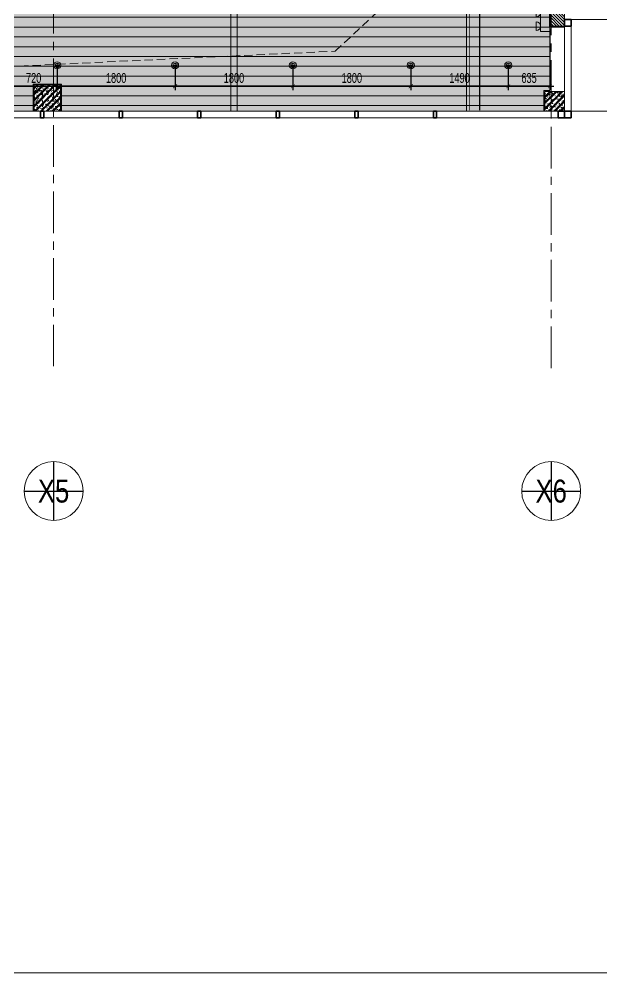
# Model space of a CAD drawing. Header units: millimetres. Extents: x -343543 to 400519, y -115663 to 104219.
# Drawn here: x -239582 to -230679, y -63156 to -48594 of the extents above; entities that cross this region are included whole.
import ezdxf
from ezdxf.enums import TextEntityAlignment as Align
from ezdxf.xclip import XClip

# ---------------------------------------------------------------- set-up
doc = ezdxf.new("R2010")
doc.units = ezdxf.units.MM
doc.header["$XCLIPFRAME"] = 0
for name, pattern in [("$0$02'TUONG Xay$0$HIDDEN", [0.375, 0.25, -0.125]), ('HIDDEN2', [0.1875, 0.125, -0.0625]), ('XREF MAT BANG TUONG XAY$0$01.Xref _MB T2-Mai$0$$0$HIDDEN', [9.525, 6.35, -3.175]), ('XREF MAT BANG TUONG XAY$0$CENTER', [50.8, 31.75, -6.35, 6.35, -6.35])]:
    doc.linetypes.add(name, pattern=pattern)
doc.layers.get('0').update_dxf_attribs({"color": 231, "lineweight": 0})
doc.layers.get('DefPoints').update_dxf_attribs({"color": 191})
for name, color, linetype, lineweight in [('A-CLNG', 157, 'Continuous', 25), ('A-PATT', 252, 'Continuous', 9), ('A-SYMBOLS', 10, 'Continuous', 13), ('E-Emergency', 1, 'EME', 5), ('E-EX', 3, 'Continuous', 25), ('fix lighting', 2, 'Continuous', 5), ('SME-E-LTG-DIM', 55, 'Continuous', 18), ('SME-MEP-XREF-ARCH', 8, 'Continuous', 5), ('XREF MAT BANG TUONG XAY$0$00.xref_IKIGAI_Truc$0$A-SYMBOLS', 8, 'Continuous', 13), ('XREF MAT BANG TUONG XAY$0$01.Xref _MB T2-Mai$0$$0$A-DOOR', 8, 'Continuous', 9), ('XREF MAT BANG TUONG XAY$0$01.Xref _MB T2-Mai$0$$0$A-FNSH', 8, 'Continuous', 9), ('XREF MAT BANG TUONG XAY$0$01.Xref _MB T2-Mai$0$$0$A-HIDD', 8, 'XREF MAT BANG TUONG XAY$0$01.Xref _MB T2-Mai$0$$0$HIDDEN', 9), ('XREF MAT BANG TUONG XAY$0$01.Xref _MB T2-Mai$0$$0$A-WALL', 8, 'Continuous', 35), ('XREF MAT BANG TUONG XAY$0$A-GRID', 8, 'XREF MAT BANG TUONG XAY$0$CENTER', 15), ('XREF MAT BANG TUONG XAY$0$A-WALL-INT', 8, 'Continuous', 9), ('XREF MAT BANG TUONG XAY$0$xref_IKIGAI_Cot$0$A-FNSH', 8, 'Continuous', 9), ('XREF MAT BANG TUONG XAY$0$xref_IKIGAI_Cot$0$A-PATT', 8, 'Continuous', 5)]:
    doc.layers.add(name, color=color, linetype=linetype, lineweight=lineweight)
for name, color, linetype in [('XREF MAT BANG TUONG XAY$0$A-FNSH', 8, 'Continuous'), ('XREF MAT BANG TUONG XAY$0$A-FURN', 8, 'Continuous'), ('XREF MAT BANG TUONG XAY$0$A-PATT', 8, 'Continuous')]:
    doc.layers.add(name, color=color, linetype=linetype)
doc.styles.add('ROMANSssss', font='vntimeh.shx', dxfattribs={"width": 0.7})
doc.styles.add('SM-DIMTEXT', font='SME.shx', dxfattribs={"width": 0.7})
doc.styles.add('XREF MAT BANG TUONG XAY$0$00.xref_IKIGAI_Truc$0$VTK_Arial_3.5 mm', font='arial.ttf', dxfattribs={"width": 0.8, "height": 3.5})
doc.linetypes.add('EME', pattern='A,2463.214661,-165.6529,["E",ROMANSssss,S=300,R=360,X=0,Y=-153.361507],-321.423057,2528.257516', length=5478.548134)
doc.dimstyles.new('SDIM-100', dxfattribs={"dimscale": 100, "dimtxt": 2, "dimasz": 0.6, "dimexe": 0.6, "dimexo": 0.2, "dimgap": 0.5, "dimtad": 1, "dimdec": 0, "dimzin": 12, "dimtxsty": 'SM-DIMTEXT', "dimblk": 'ARCHTICK', "dimblk1": 'ARCHTICK', "dimblk2": 'ARCHTICK', "dimcen": 0.12, "dimdle": 0.6, "dimclrd": 7, "dimclre": 8, "dimadec": 0, "dimazin": 3, "dimtfac": 2, "dimtix": 1, "dimtmove": 1, "dimatfit": 3, "dimfxl": 1, "dimtzin": 0, "dimarcsym": 1})

# ---------------------------------------------------------------- blocks, each defined once
blk = doc.blocks.new('*U131')
at = {"color": 8}
blk.add_circle((0, 0), 4.5, dxfattribs=at)
at = {"layer": 'DefPoints', "color": 8}
for p, q in [((0, 4.5), (0, -4.5)), ((-4.5, 0), (4.5, 0))]:
    blk.add_line(p, q, dxfattribs=at)
at = {"color": 8, "style": 'XREF MAT BANG TUONG XAY$0$00.xref_IKIGAI_Truc$0$VTK_Arial_3.5 mm', "width": 0.8}
blk.add_attdef('X12', text='', height=3.5, dxfattribs=at).set_placement((0, 0), align=Align.MIDDLE_CENTER)
blk = doc.blocks.new('XREF MAT BANG TUONG XAY$0$xref_IKIGAI_Cot')
at = {"layer": 'XREF MAT BANG TUONG XAY$0$xref_IKIGAI_Cot$0$A-PATT'}
h = blk.add_hatch(dxfattribs=at)
h.set_pattern_fill('BT-01', color=8, scale=15, pattern_type=2)
h.set_pattern_definition([(50, (180, 180), (107.58903, -9.41282), [11.25, -123.75]), (355, (180, 180), (-20.8127, 112.82882), [9, -99]), (100.4514, (188.97, 179.22), (86.7764, 103.41593), [9.56103, -105.17132]), (46.1842, (180, 210), (160.08616, -24.82785), [16.875, -185.625]), (96.6356, (193.34, 207.93), (140.1994, 146.1177), [14.34154, -157.75695]), (351.1842, (180, 210), (140.1993, 146.1178), [13.5, -148.5]), (21, (195, 202.5), (89.53606, -60.39283), [11.25, -123.75]), (326, (195, 202.5), (36.4973, 108.7725), [9, -99]), (71.4514, (202.46, 197.47), (126.0334, 48.37957), [9.56103, -105.17132]), (37.5, (180, 180), (1.823978, 49.934078), [0, -97.8, 0, -100.5, 0, -99.375]), (7.5, (180, 180), (39.46043, 59.161757), [0, -57.3, 0, -95.55, 0, -37.875]), (327.5, (146.55, 180), (80.073365, -3.38323), [0, -37.5, 0, -117, 0, -155.25]), (317.5, (131.55, 180), (87.477925, 15.01575), [0, -48.75, 0, -77.7, 0, -110.25]), (45, (180, 180), (-45.07806, 45.07806), []), (45, (180, 198.375), (-45.07806, 45.07806), [])])
h.paths.add_polyline_path([(23905, -50000), (23505, -50000), (23505, -49600), (23905, -49600)])
h = blk.add_hatch(dxfattribs=at)
h.set_pattern_fill('BT-01', color=8, scale=15, pattern_type=2)
h.set_pattern_definition([(50, (80, 80), (107.58903, -9.41282), [11.25, -123.75]), (355, (80, 80), (-20.8127, 112.82882), [9, -99]), (100.4514, (88.97, 79.22), (86.7764, 103.41593), [9.56103, -105.17132]), (46.1842, (80, 110), (160.08616, -24.82785), [16.875, -185.625]), (96.6356, (93.34, 107.93), (140.1994, 146.1177), [14.34154, -157.75695]), (351.1842, (80, 110), (140.1993, 146.1178), [13.5, -148.5]), (21, (95, 102.5), (89.53606, -60.39283), [11.25, -123.75]), (326, (95, 102.5), (36.4973, 108.7725), [9, -99]), (71.4514, (102.46, 97.47), (126.0334, 48.37957), [9.56103, -105.17132]), (37.5, (80, 80), (1.823978, 49.934078), [0, -97.8, 0, -100.5, 0, -99.375]), (7.5, (80, 80), (39.46043, 59.161757), [0, -57.3, 0, -95.55, 0, -37.875]), (327.5, (46.55, 80), (80.073365, -3.38323), [0, -37.5, 0, -117, 0, -155.25]), (317.5, (31.55, 80), (87.477925, 15.01575), [0, -48.75, 0, -77.7, 0, -110.25]), (45, (80, 80), (-45.07806, 45.07806), []), (45, (80, 98.375), (-45.07806, 45.07806), [])])
h.paths.add_polyline_path([(31605, -50000), (31305, -50000), (31305, -49700), (31605, -49700)])
at = {"layer": 'XREF MAT BANG TUONG XAY$0$A-GRID', "color": 8, "ltscale": 20}
for points in [[(23800, -53895), (23800, -27075.6)], [(31400, -53920.7), (31400, -27075.6)], [(-2907.5, -50000), (42750, -50000)]]:
    blk.add_lwpolyline(points, dxfattribs=at)
at = {"layer": 'XREF MAT BANG TUONG XAY$0$xref_IKIGAI_Cot$0$A-FNSH', "color": 8}
blk.add_lwpolyline([(23905, -50000), (23505, -50000), (23505, -49600), (23905, -49600)], close=True, dxfattribs=at)
at = {"layer": 'XREF MAT BANG TUONG XAY$0$xref_IKIGAI_Cot$0$A-FNSH', "color": 8, "elevation": 0}
blk.add_lwpolyline([(31605, -50000), (31305, -50000), (31305, -49700), (31605, -49700)], close=True, dxfattribs=at)
at = {"layer": 'XREF MAT BANG TUONG XAY$0$00.xref_IKIGAI_Truc$0$A-SYMBOLS', "color": 8}
ref = blk.add_blockref('*U131', (23800, -55800), dxfattribs=dict(at, xscale=100, yscale=100, zscale=100))
ref.add_attrib('X12', 'X5', dxfattribs={"layer": '0', "height": 350, "style": 'XREF MAT BANG TUONG XAY$0$00.xref_IKIGAI_Truc$0$VTK_Arial_3.5 mm', "width": 0.8}).set_placement((23800, -55800), align=Align.MIDDLE_CENTER)
ref = blk.add_blockref('*U131', (31400, -55800), dxfattribs=dict(at, xscale=100, yscale=100, zscale=100))
ref.add_attrib('X12', 'X6', dxfattribs={"layer": '0', "height": 350, "style": 'XREF MAT BANG TUONG XAY$0$00.xref_IKIGAI_Truc$0$VTK_Arial_3.5 mm', "width": 0.8}).set_placement((31400, -55800), align=Align.MIDDLE_CENTER)
blk = doc.blocks.new('*U257')
at = {"layer": 'XREF MAT BANG TUONG XAY$0$A-PATT'}
h = blk.add_hatch(dxfattribs=at)
h.set_pattern_fill('ANSI31', color=8, scale=10)
h.set_pattern_definition([(45, (40046.79, -11293.564), (-22.45064, 22.45064), [])])
h.paths.add_polyline_path([(-39, 48), (4561, 48), (4561, -162), (-39, -162)])
at = {"layer": 'XREF MAT BANG TUONG XAY$0$A-WALL-INT', "color": 8}
blk.add_lwpolyline([(-39, 48), (4561, 48), (4561, -162), (-39, -162)], close=True, dxfattribs=at)
blk = doc.blocks.new('XREF MAT BANG TUONG XAY$0$NNNN')
at = {"layer": 'XREF MAT BANG TUONG XAY$0$A-FURN', "color": 8, "xscale": -1, "rotation": 270}
blk.add_blockref('*U257', (162, -1304), dxfattribs=at)
blk = doc.blocks.new('01.Xref _MB T1')
at = {"color": 8}
blk.add_lwpolyline([(-4979.15314, -63156.18578), (44420.84686, -63156.18578), (44420.84686, -23156.18578), (-4979.15314, -23156.18578)], close=True, dxfattribs=at)
at = {"layer": 'XREF MAT BANG TUONG XAY$0$01.Xref _MB T2-Mai$0$$0$A-DOOR', "color": 8, "transparency": 33554687}
for points in [[(31604.98961, -48699.99992), (31604.98891, -49999.99961), (19999.98966, -49999.99992)], [(31704.98891, -48699.99992), (31704.98891, -50099.99961), (19999.98966, -50099.99992)]]:
    blk.add_lwpolyline(points, dxfattribs=at)
at = {"layer": 'XREF MAT BANG TUONG XAY$0$01.Xref _MB T2-Mai$0$$0$A-FNSH', "color": 8}
blk.add_lwpolyline([(30949.99269, -30582.99962), (30949.9938, -28999.99471), (41599.9935, -29000.00101), (41599.9935, -48599.99995), (31704.97254, -48599.99992)], dxfattribs=at)
at = {"layer": 'XREF MAT BANG TUONG XAY$0$01.Xref _MB T2-Mai$0$$0$A-HIDD', "color": 8, "ltscale": 20}
blk.add_lwpolyline([(8633.32078, -49999.99995), (28100.18118, -49083.66006), (31366.67167, -46045.00084)], dxfattribs=at)
at = {"layer": 'XREF MAT BANG TUONG XAY$0$01.Xref _MB T2-Mai$0$$0$A-WALL', "color": 8}
for points in [[(31704.98891, -48599.99992), (31604.98891, -48599.99992), (31604.98891, -48699.99992), (31704.98891, -48699.99992)], [(23649.98966, -50099.99993), (23649.98966, -49999.99993), (23599.98966, -49999.99993), (23599.98966, -50099.99993)], [(24849.98966, -50099.99993), (24849.98966, -49999.99993), (24799.98966, -49999.99993), (24799.98966, -50099.99993)], [(24849.99115, -50099.99993), (24849.99115, -49999.99993), (24799.99115, -49999.99993), (24799.99115, -50099.99993)], [(26049.99115, -50099.99993), (26049.99115, -49999.99993), (25999.99115, -49999.99993), (25999.99115, -50099.99993)], [(27249.99115, -50099.99993), (27249.99115, -49999.99993), (27199.99115, -49999.99993), (27199.99115, -50099.99993)], [(28449.99115, -50099.99993), (28449.99115, -49999.99993), (28399.99115, -49999.99993), (28399.99115, -50099.99993)], [(29649.99115, -50099.99993), (29649.99115, -49999.99993), (29599.99115, -49999.99993), (29599.99115, -50099.99993)], [(31504.98643, -49999.99982), (31604.98643, -49999.99982), (31604.98643, -50099.99982), (31504.98643, -50099.99982)], [(31604.99109, -49999.99995), (31704.99109, -49999.99995), (31704.99109, -50099.99995), (31604.99109, -50099.99995)]]:
    blk.add_lwpolyline(points, close=True, dxfattribs=at)
at = {"layer": 'XREF MAT BANG TUONG XAY$0$A-FNSH', "color": 8}
blk.add_lwpolyline([(31604.96985, -48714.99992), (31379.97256, -48714.9998), (31379.97256, -44115.00001), (31039.99023, -44115.00001), (31039.99023, -43685.00001), (31379.9718, -43685.00012), (31379.9718, -42755.00014), (31604.97296, -42755.00028)], dxfattribs=at)
at = {"color": 8}
ref = blk.add_blockref('XREF MAT BANG TUONG XAY$0$xref_IKIGAI_Cot', (-0.00927, -0.00001), dxfattribs=at)
XClip(ref).set_block_clipping_path([(-5181.1494167775, -58156.1251844964), (44638.3275875031, -24933.2650512661)])
at = {"layer": 'XREF MAT BANG TUONG XAY$0$A-FURN', "color": 8, "xscale": -1}
blk.add_blockref('XREF MAT BANG TUONG XAY$0$NNNN', (31604.98349, -47357.72853), dxfattribs=at)
blk = doc.blocks.new('A$C1bd1283e')
at = {"color": 0, "linetype": 'ByBlock'}
for p, q in [((-11.7, -11.7), (11.7, 11.7)), ((-11.7, 11.7), (11.7, -11.7))]:
    blk.add_line(p, q, dxfattribs=at)
for radius, start, end in [(27.5, 135, 315), (27.5, 315, 135), (16.5, 135, 315), (16.5, 315, 135)]:
    blk.add_arc((0, 0), radius, start, end, dxfattribs=at)
blk = doc.blocks.new('TanTang2Ikigai')
at = {"layer": 'A-PATT'}
h = blk.add_hatch(dxfattribs=at)
h.set_pattern_fill('_USER', color=256, scale=150, pattern_type=0)
h.set_pattern_definition([(0, (8810, 9785), (0, 150), [])])
h.paths.add_polyline_path([(19880, 19175), (16410, 19175), (16410, 19085), (16080, 19085), (16080, 19175), (8710, 19175), (8710, 19085), (8620, 19085), (8620, 14715), (8810, 14715), (8810, 14285), (8620, 14285), (8620, 10215), (8810, 10215), (8810, 9785), (9895, 9785), (9895, -3), (16080, -3), (16080, 415), (16510, 415), (16510, 0), (20000, 0), (20180, 9220), (20180, 9785), (19880, 9785)])
h.paths.add_polyline_path([(16080, 10215), (16510, 10215), (16510, 9685), (16080, 9685)], flags=16)
h.paths.add_polyline_path([(31380, 14285), (31190, 14285), (31190, 14715), (31380, 14715), (31380, 19085), (31290, 19085), (31290, 19175), (23920, 19175), (23920, 19085), (23590, 19085), (23590, 19175), (20120, 19175), (20120, 9785), (20180, 9785), (20180, 9220), (20000, 0), (23490, 0), (23490, 415), (23920, 415), (23920, 0), (30105, 0), (30105, 9785), (31190, 9785), (31190, 10215), (31380, 10215)])
h.paths.add_polyline_path([(23920, 10215), (23920, 9685), (23490, 9685), (23490, 10215)], flags=16)
h = blk.add_hatch(dxfattribs=at)
h.set_pattern_fill('AR-SAND', color=256, scale=5, angle=45)
h.set_pattern_definition([(82.5, (0.009, 50000), (-178.6907, 167.37674), [0, -193.04, 0, -215.9, 0, -206.375]), (52.5, (0.009, 50000), (-94.5055, 412.3664), [0, -104.14, 0, -173.99, 0, -66.675]), (12.5, (-110.45, 49889.54), (279.1499, 280.16616), [0, -63.5, 0, -228.6, 0, -298.45]), (2.5, (-110.45, 49889.54), (191.1406, 348.7754), [0, -31.75, 0, -149.86, 0, -171.45])])
h.paths.add_polyline_path([(9895, 9785), (9895, 0), (16080, 0), (16080, 415), (16510, 415), (16510, 0), (20000, 0), (20000, 9785), (19880, 9785), (19880, 19175), (16410, 19175), (16410, 19085), (16080, 19085), (16080, 19175), (8710, 19175), (8710, 19085), (8620, 19085), (8620, 14715), (8810, 14715), (8810, 14285), (8620, 14285), (8620, 10215), (8810, 10215), (8810, 9785)])
h.paths.add_polyline_path([(30105, 9785), (30105, 0), (23920, 0), (23920, 415), (23490, 415), (23490, 0), (20000, 0), (20000, 9220), (20000, 9785), (20120, 9785), (20120, 19175), (23590, 19175), (23590, 19085), (23920, 19085), (23920, 19175), (31290, 19175), (31290, 19085), (31380, 19085), (31380, 14715), (31190, 14715), (31190, 14285), (31380, 14285), (31380, 10215), (31190, 10215), (31190, 9785)])
h.paths.add_polyline_path([(16510, 10215), (16080, 10215), (16080, 9685), (16510, 9685)], flags=16)
h.paths.add_polyline_path([(23490, 10215), (23920, 10215), (23920, 9685), (23490, 9685)], flags=16)
h = blk.add_hatch(dxfattribs=at)
h.set_pattern_fill('_USER', color=256, scale=150, pattern_type=0)
h.set_pattern_definition([(0, (8620.02, 9785), (0, 150), [])])
h.paths.add_polyline_path([(9895, 9785), (8620, 9785), (8620, 6315), (8810, 6315), (8810, 5885), (8620, 5885), (8620, 315), (8710, 315), (8710, 0), (9895, 0)])
h.paths.add_polyline_path([(31380, 9785), (30105, 9785), (30105, 0), (31290, 0), (31290, 315), (31380, 315), (31380, 5885), (31190, 5885), (31190, 6315), (31380, 6315)])
edge = h.paths.add_edge_path()
edge.add_line((9845, 9785), (9845, -3))
at = {"layer": 'A-PATT', "ltscale": 0.5}
h = blk.add_hatch(dxfattribs=at)
h.set_pattern_fill('AR-SAND', color=256, scale=2, angle=45)
h.set_pattern_definition([(82.5, (0.009, 50000), (-71.47627, 66.9507), [0, -77.216, 0, -86.36, 0, -82.55]), (52.5, (0.009, 50000), (-37.80219, 164.94657), [0, -41.656, 0, -69.596, 0, -26.67]), (12.5, (-44.17, 49955.82), (111.65997, 112.06646), [0, -25.4, 0, -91.44, 0, -119.38]), (2.5, (-44.17, 49955.82), (76.45622, 139.51016), [0, -12.7, 0, -59.944, 0, -68.58])])
h.paths.add_polyline_path([(9895, 9785), (8620, 9785), (8620, 6315), (8810, 6315), (8810, 5885), (8620, 5885), (8620, 315), (8710, 315), (8710, 0), (9895, 0)])
h.paths.add_polyline_path([(31380, 9785), (30105, 9785), (30105, 0), (31290, 0), (31290, 315), (31380, 315), (31380, 5885), (31190, 5885), (31190, 6315), (31380, 6315)])
edge = h.paths.add_edge_path()
edge.add_line((9845, 9785), (9845, -3))
at = {"layer": 'A-CLNG', "color": 8, "linetype": "$0$02'TUONG Xay$0$HIDDEN"}
blk.add_line((30305, 9785), (30305, 15), dxfattribs=at)
at = {"layer": 'fix lighting', "linetype": 'HIDDEN2', "const_width": 10}
blk.add_lwpolyline([(30155, 9785), (30155, 15)], dxfattribs=at)
at = {"layer": 'SME-MEP-XREF-ARCH'}
blk.add_lwpolyline([(30105, 9785), (30105, 0), (23920, 0), (23920, 415), (23490, 415), (23490, 0), (20000, 0), (20000, 9220)], dxfattribs=at)
for points in [[(26505, 19175), (26605, 19175), (26605, 0), (26505, 0)], [(31380, 9785), (30105, 9785), (30105, 0), (31290, 0), (31290, 315), (31380, 315), (31380, 5885), (31190, 5885), (31190, 6315), (31380, 6315)]]:
    blk.add_lwpolyline(points, close=True, dxfattribs=at)
at = {"layer": 'fix lighting', "xscale": -2, "yscale": 2, "zscale": 2, "rotation": 45.00000000000001}
for p in [(23855, 700), (25655, 700), (27455, 700), (29255, 700), (30745, 700)]:
    blk.add_blockref('A$C1bd1283e', p, dxfattribs=at)
blk = doc.blocks.new('den mat ech')
at = {"layer": 'E-Emergency'}
for p, q in [((-75, 416), (-341, 416)), ((75, 416), (341, 416))]:
    blk.add_line(p, q, dxfattribs=at)
at = {"layer": 'E-Emergency', "flags": 128}
blk.add_lwpolyline([(-375, 283), (375, 283), (375, 0), (-375, 0)], close=True, dxfattribs=at)
at = {"layer": 'E-Emergency'}
for centre in [(-208, 416), (208, 416)]:
    blk.add_arc(centre, 133, 180, 0, dxfattribs=at)
blk = doc.blocks.new('Exit su co T2')
at = {"layer": 'E-Emergency', "xscale": 0.5000000000000002, "yscale": 0.5000000000000002, "zscale": 0.5000000000000002, "rotation": 90}
blk.add_blockref('den mat ech', (31380, 1402), dxfattribs=at)
blk = doc.blocks.new('_ArchTick')
at = {"color": 0, "linetype": 'ByBlock', "const_width": 0.15}
blk.add_lwpolyline([(-0.5, -0.5), (0.5, 0.5)], dxfattribs=at)
blk = doc.blocks.new('*D1402')
at = {"layer": 'DefPoints', "color": 0, "transparency": 16777216}
for p in [(-238999, -49300), (-239719, -49420), (-238999, -49619)]:
    blk.add_point(p, dxfattribs=at)
at = {"layer": 'SME-E-LTG-DIM', "color": 8, "lineweight": -2, "transparency": 16777216}
for p, q in [((-238999, -49320), (-238999, -49679)), ((-239719, -49440), (-239719, -49679))]:
    blk.add_line(p, q, dxfattribs=at)
at = {"layer": 'SME-E-LTG-DIM', "color": 7, "lineweight": -2, "transparency": 16777216}
blk.add_line((-239779, -49619), (-238939, -49619), dxfattribs=at)
at = {"layer": 'SME-E-LTG-DIM', "color": 7, "lineweight": -2, "transparency": 16777216, "xscale": 60, "yscale": 60, "zscale": 60, "rotation": 180}
blk.add_blockref('_ArchTick', (-239719, -49619), dxfattribs=at)
at = {"layer": 'SME-E-LTG-DIM', "color": 7, "lineweight": -2, "transparency": 16777216, "xscale": 60, "yscale": 60, "zscale": 60}
blk.add_blockref('_ArchTick', (-238999, -49619), dxfattribs=at)
at = {"layer": 'SME-E-LTG-DIM', "color": 0, "transparency": 16777216, "insert": (-239359, -49494), "char_height": 150, "attachment_point": 5, "style": 'SM-DIMTEXT'}
blk.add_mtext('720', dxfattribs=at)
blk = doc.blocks.new('*D1403')
at = {"layer": 'DefPoints', "color": 0, "transparency": 16777216}
for p in [(-238999, -49300), (-237199, -49300), (-237199, -49619)]:
    blk.add_point(p, dxfattribs=at)
at = {"layer": 'SME-E-LTG-DIM', "color": 8, "lineweight": -2, "transparency": 16777216}
for p, q in [((-238999, -49320), (-238999, -49679)), ((-237199, -49320), (-237199, -49679))]:
    blk.add_line(p, q, dxfattribs=at)
at = {"layer": 'SME-E-LTG-DIM', "color": 7, "lineweight": -2, "transparency": 16777216}
blk.add_line((-239059, -49619), (-237139, -49619), dxfattribs=at)
at = {"layer": 'SME-E-LTG-DIM', "color": 7, "lineweight": -2, "transparency": 16777216, "xscale": 60, "yscale": 60, "zscale": 60, "rotation": 180}
blk.add_blockref('_ArchTick', (-238999, -49619), dxfattribs=at)
at = {"layer": 'SME-E-LTG-DIM', "color": 7, "lineweight": -2, "transparency": 16777216, "xscale": 60, "yscale": 60, "zscale": 60}
blk.add_blockref('_ArchTick', (-237199, -49619), dxfattribs=at)
at = {"layer": 'SME-E-LTG-DIM', "color": 0, "transparency": 16777216, "insert": (-238099, -49494), "char_height": 150, "attachment_point": 5, "style": 'SM-DIMTEXT'}
blk.add_mtext('1800', dxfattribs=at)
blk = doc.blocks.new('*D1404')
at = {"layer": 'DefPoints', "color": 0, "transparency": 16777216}
for p in [(-237199, -49300), (-235399, -49300), (-235399, -49619)]:
    blk.add_point(p, dxfattribs=at)
at = {"layer": 'SME-E-LTG-DIM', "color": 8, "lineweight": -2, "transparency": 16777216}
for p, q in [((-237199, -49320), (-237199, -49679)), ((-235399, -49320), (-235399, -49679))]:
    blk.add_line(p, q, dxfattribs=at)
at = {"layer": 'SME-E-LTG-DIM', "color": 7, "lineweight": -2, "transparency": 16777216}
blk.add_line((-237259, -49619), (-235339, -49619), dxfattribs=at)
at = {"layer": 'SME-E-LTG-DIM', "color": 7, "lineweight": -2, "transparency": 16777216, "xscale": 60, "yscale": 60, "zscale": 60, "rotation": 180}
blk.add_blockref('_ArchTick', (-237199, -49619), dxfattribs=at)
at = {"layer": 'SME-E-LTG-DIM', "color": 7, "lineweight": -2, "transparency": 16777216, "xscale": 60, "yscale": 60, "zscale": 60}
blk.add_blockref('_ArchTick', (-235399, -49619), dxfattribs=at)
at = {"layer": 'SME-E-LTG-DIM', "color": 0, "transparency": 16777216, "insert": (-236299, -49494), "char_height": 150, "attachment_point": 5, "style": 'SM-DIMTEXT'}
blk.add_mtext('1800', dxfattribs=at)
blk = doc.blocks.new('*D1405')
at = {"layer": 'DefPoints', "color": 0, "transparency": 16777216}
for p in [(-235399, -49300), (-233599, -49300), (-233599, -49619)]:
    blk.add_point(p, dxfattribs=at)
at = {"layer": 'SME-E-LTG-DIM', "color": 8, "lineweight": -2, "transparency": 16777216}
for p, q in [((-235399, -49320), (-235399, -49679)), ((-233599, -49320), (-233599, -49679))]:
    blk.add_line(p, q, dxfattribs=at)
at = {"layer": 'SME-E-LTG-DIM', "color": 7, "lineweight": -2, "transparency": 16777216}
blk.add_line((-235459, -49619), (-233539, -49619), dxfattribs=at)
at = {"layer": 'SME-E-LTG-DIM', "color": 7, "lineweight": -2, "transparency": 16777216, "xscale": 60, "yscale": 60, "zscale": 60, "rotation": 180}
blk.add_blockref('_ArchTick', (-235399, -49619), dxfattribs=at)
at = {"layer": 'SME-E-LTG-DIM', "color": 7, "lineweight": -2, "transparency": 16777216, "xscale": 60, "yscale": 60, "zscale": 60}
blk.add_blockref('_ArchTick', (-233599, -49619), dxfattribs=at)
at = {"layer": 'SME-E-LTG-DIM', "color": 0, "transparency": 16777216, "insert": (-234499, -49494), "char_height": 150, "attachment_point": 5, "style": 'SM-DIMTEXT'}
blk.add_mtext('1800', dxfattribs=at)
blk = doc.blocks.new('*D1406')
at = {"layer": 'DefPoints', "color": 0, "transparency": 16777216}
for p in [(-233599, -49300), (-232109, -49300), (-232109, -49619)]:
    blk.add_point(p, dxfattribs=at)
at = {"layer": 'SME-E-LTG-DIM', "color": 8, "lineweight": -2, "transparency": 16777216}
for p, q in [((-233599, -49320), (-233599, -49679)), ((-232109, -49320), (-232109, -49679))]:
    blk.add_line(p, q, dxfattribs=at)
at = {"layer": 'SME-E-LTG-DIM', "color": 7, "lineweight": -2, "transparency": 16777216}
blk.add_line((-233659, -49619), (-232049, -49619), dxfattribs=at)
at = {"layer": 'SME-E-LTG-DIM', "color": 7, "lineweight": -2, "transparency": 16777216, "xscale": 60, "yscale": 60, "zscale": 60, "rotation": 180}
blk.add_blockref('_ArchTick', (-233599, -49619), dxfattribs=at)
at = {"layer": 'SME-E-LTG-DIM', "color": 7, "lineweight": -2, "transparency": 16777216, "xscale": 60, "yscale": 60, "zscale": 60}
blk.add_blockref('_ArchTick', (-232109, -49619), dxfattribs=at)
at = {"layer": 'SME-E-LTG-DIM', "color": 0, "transparency": 16777216, "insert": (-232854, -49494), "char_height": 150, "attachment_point": 5, "style": 'SM-DIMTEXT'}
blk.add_mtext('1490', dxfattribs=at)
blk = doc.blocks.new('*D1407')
at = {"layer": 'DefPoints', "color": 0, "transparency": 16777216}
for p in [(-231474, -48715), (-232109, -49300), (-231474, -49619)]:
    blk.add_point(p, dxfattribs=at)
at = {"layer": 'SME-E-LTG-DIM', "color": 8, "lineweight": -2, "transparency": 16777216}
for p, q in [((-231474, -48735), (-231474, -49679)), ((-232109, -49320), (-232109, -49679))]:
    blk.add_line(p, q, dxfattribs=at)
at = {"layer": 'SME-E-LTG-DIM', "color": 7, "lineweight": -2, "transparency": 16777216}
blk.add_line((-232169, -49619), (-231414, -49619), dxfattribs=at)
at = {"layer": 'SME-E-LTG-DIM', "color": 7, "lineweight": -2, "transparency": 16777216, "xscale": 60, "yscale": 60, "zscale": 60, "rotation": 180}
blk.add_blockref('_ArchTick', (-232109, -49619), dxfattribs=at)
at = {"layer": 'SME-E-LTG-DIM', "color": 7, "lineweight": -2, "transparency": 16777216, "xscale": 60, "yscale": 60, "zscale": 60}
blk.add_blockref('_ArchTick', (-231474, -49619), dxfattribs=at)
at = {"layer": 'SME-E-LTG-DIM', "color": 0, "transparency": 16777216, "insert": (-231792, -49494), "char_height": 150, "attachment_point": 5, "style": 'SM-DIMTEXT'}
blk.add_mtext('635', dxfattribs=at)

msp = doc.modelspace()

# ---------------------------------------------------------------- block references
at = {"layer": 'A-SYMBOLS'}
msp.add_blockref('01.Xref _MB T1', (-262854, 0), dxfattribs=at)

# ---------------------------------------------------------------- next in the draw order: block references
at = {"layer": 'E-EX'}
msp.add_blockref('Exit su co T2', (-262854, -50000), dxfattribs=at)
at = {"layer": 'SME-MEP-XREF-ARCH'}
msp.add_blockref('TanTang2Ikigai', (-262854, -50000), dxfattribs=at)

# ---------------------------------------------------------------- next in the draw order: dimensions: what is measured, and where the dimension line sits
at = {"layer": 'SME-E-LTG-DIM'}
for base, p1, p2, picture, middle in [((-231474.1, -49619.3), (-232109.1, -49300), (-231474.1, -48715), '*D1407', (-231791.6, -49494.3)), ((-238999, -49619.3), (-239719.1, -49420), (-238999, -49300), '*D1402', (-239359.1, -49494.3)), ((-237199, -49619.3), (-238999, -49300), (-237199, -49300), '*D1403', (-238099, -49494.3)), ((-235399, -49619.3), (-237199, -49300), (-235399, -49300), '*D1404', (-236299, -49494.3)), ((-233599, -49619.3), (-235399, -49300), (-233599, -49300), '*D1405', (-234499, -49494.3)), ((-232109.1, -49619.3), (-233599, -49300), (-232109.1, -49300), '*D1406', (-232854, -49494.3))]:
    dim = msp.add_linear_dim(base=base, p1=p1, p2=p2, dimstyle='SDIM-100', override={"dimtxt": 1.5}, dxfattribs=at)
    dim.commit()
    dim.dimension.update_dxf_attribs({"geometry": picture, "text_midpoint": middle})

doc.saveas('drawing.dxf')
